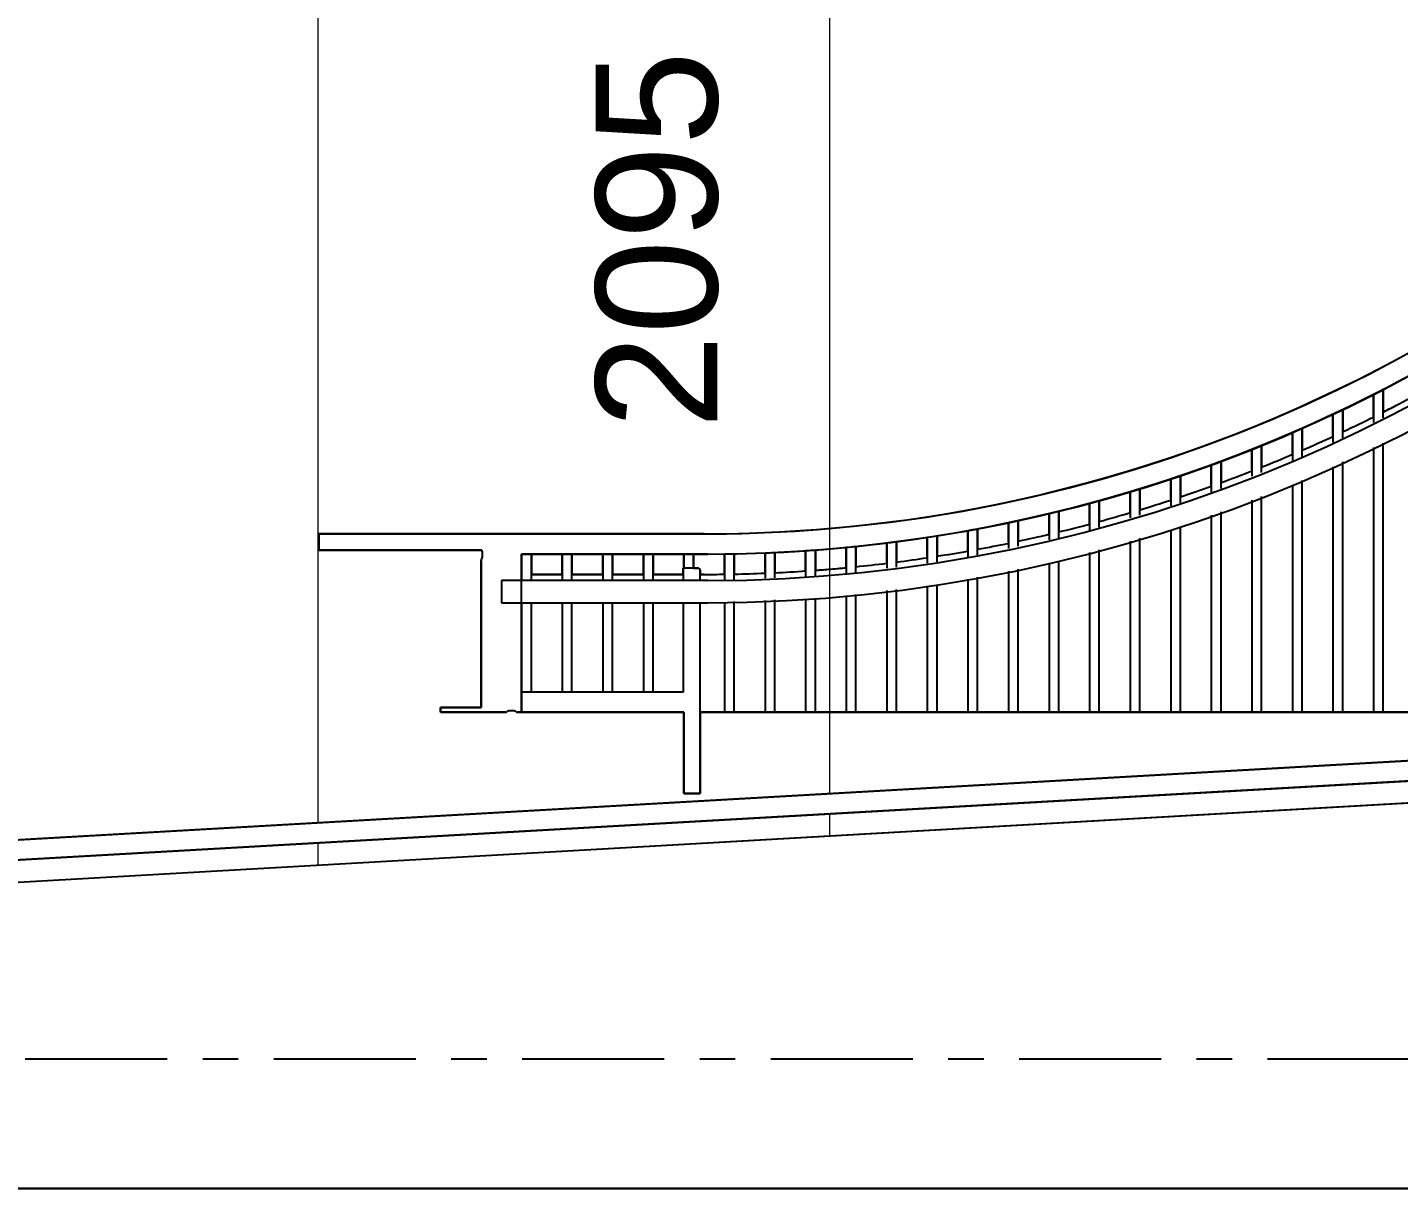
# Model space of a CAD drawing. Header units: millimetres. Extents: x -187664 to 435448, y -313239 to 299894.
# Drawn here: x 381488 to 383178, y 173093 to 174525 of the extents above; entities that cross this region are included whole.
import ezdxf
from ezdxf.enums import TextEntityAlignment as Align

# ---------------------------------------------------------------- set-up
doc = ezdxf.new("R2010")
doc.units = ezdxf.units.MM
doc.set_wipeout_variables(frame=1)
for name, pattern in [('CENTER', [2, 1.25, -0.25, 0.25, -0.25]), ('TA_GL_000.70000', [1.925, 0.7, -0.175, 0.175, -0.175, 0.7]), ('XKITLINE00', [0]), ('XKITLINE02', [4, 2, -2])]:
    doc.linetypes.add(name, pattern=pattern)
for name, color, linetype in [('000 - 0_SYM_DWG_GRIDLINE_MAIN_COLOR_251', 7, 'Continuous'), ('000 - EXISTING_CANOPY_MAIN_COLOR_1', 7, 'Continuous'), ('000 - EXISTING_CANOPY_MAIN_COLOR_251', 7, 'Continuous'), ('000 - EXISTING_CANOPY_WIPEOUT_', 7, 'Continuous'), ('000 - EXISTING_DIM_MAIN_COLOR_251', 7, 'Continuous'), ('000 - GRID', 7, 'CENTER')]:
    doc.layers.add(name, color=color, linetype=linetype)
for name, color, linetype, lineweight in [('A-GLAZ-CURT', 7, 'Continuous', 9), ('Bolt', 7, 'Continuous', 0), ('Part', 7, 'Continuous', 0), ('Z-DIMENSIONS', 7, 'Continuous', 0)]:
    doc.layers.add(name, color=color, linetype=linetype, lineweight=lineweight)
doc.styles.add('RomanS', font='arial.ttf', dxfattribs={"width": 0.8})
doc.styles.add('TA', font='', dxfattribs={"height": 4.5})
doc.styles.get('TA').set_extended_font_data('Cordia New')

# ---------------------------------------------------------------- blocks, each defined once
blk = doc.blocks.new('*A19811920')
at = {"layer": 'Bolt', "color": 7, "linetype": 'XKITLINE02', "lineweight": 0}
for p, q in [((617.901025, -27.580319), (618.283868, -27.560409)), ((617.961057, -27.514679), (618.03296, -27.51094)), ((618.032952, -27.51094), (618.084882, -27.50824)), ((617.967542, -27.639377), (618.039445, -27.635638)), ((618.039437, -27.635638), (618.091367, -27.632937)), ((617.921781, -27.979436), (618.304624, -27.959527)), ((617.981813, -27.913797), (618.053716, -27.910058)), ((618.053708, -27.910058), (618.105638, -27.907357)), ((617.988298, -28.038494), (618.060201, -28.034755)), ((618.060193, -28.034756), (618.112123, -28.032055))]:
    blk.add_line(p, q, dxfattribs=at)
blk = doc.blocks.new('*A19821921')
at = {"layer": 'Bolt', "color": 7, "linetype": 'XKITLINE02', "lineweight": 0}
for p, q in [((617.900636, -27.570223), (618.283478, -27.550293)), ((617.960791, -27.50701), (618.032694, -27.503267)), ((618.032686, -27.503267), (618.084615, -27.500564)), ((617.967029, -27.626848), (618.038932, -27.623105)), ((618.038924, -27.623105), (618.090854, -27.620402)), ((617.921431, -27.969682), (618.304272, -27.949752)), ((617.981586, -27.906469), (618.053489, -27.902726)), ((618.053481, -27.902727), (618.10541, -27.900023)), ((617.987824, -28.026307), (618.059727, -28.022564)), ((618.059719, -28.022564), (618.111649, -28.019861))]:
    blk.add_line(p, q, dxfattribs=at)
blk = doc.blocks.new('*A19831922')
at = {"layer": 'Part', "color": 7, "linetype": 'XKITLINE00', "lineweight": 0}
for p, q in [((618.609716, -27.052344), (618.010539, -27.083746)), ((618.010539, -27.083746), (618.010662, -27.086106)), ((618.60984, -27.054705), (618.609716, -27.052344))]:
    blk.add_line(p, q, dxfattribs=at)
blk = doc.blocks.new('*A19841923')
at = {"layer": 'Part', "color": 7, "linetype": 'XKITLINE00', "lineweight": 0}
for p, q in [((618.021019, -27.283577), (617.421842, -27.314978)), ((617.999361, -28.246029), (617.949118, -27.287345)), ((618.071262, -28.242261), (618.021019, -27.283577)), ((617.421842, -27.314978), (617.472084, -28.273663)), ((617.472084, -28.273663), (618.071262, -28.242261))]:
    blk.add_line(p, q, dxfattribs=at)
blk = doc.blocks.new('*A20161952')
at = {"layer": 'Part', "color": 7, "linetype": 'XKITLINE00', "lineweight": 0}
for p, q in [((608.503579, -27.584351), (636.311566, -26.126996)), ((608.509859, -27.704187), (636.311566, -26.247161))]:
    blk.add_line(p, q, dxfattribs=at)
blk = doc.blocks.new('*A20171953')
at = {"layer": 'Part', "color": 7, "linetype": 'XKITLINE00', "lineweight": 0}
for p, q in [((608.503579, -28.784351), (636.311567, -28.784351)), ((608.503579, -28.864351), (636.311567, -28.864351))]:
    blk.add_line(p, q, dxfattribs=at)
blk = doc.blocks.new('W-1-PP19-ST-ENT1-1_20260611-151415_ELEVATION_4_ST')
at = {"layer": '000 - EXISTING_DIM_MAIN_COLOR_251', "color": 7, "linetype": 'XKITLINE00', "lineweight": 0}
for p, q in [((-1937.7, 105750), (-1937.7, 109150)), ((-1307.1, 105750), (-1307.1, 107845))]:
    blk.add_line(p, q, dxfattribs=at)
at = {"layer": '000 - EXISTING_DIM_MAIN_COLOR_251', "color": 7, "linetype": 'CENTER', "ltscale": 30}
blk.add_line((8080.8, 105750), (-6745.8, 105750), dxfattribs=at)
at = {"layer": 'Z-DIMENSIONS', "color": 7, "linetype": 'XKITLINE00', "lineweight": 0}
for p, q in [((-2001.4, 105813.6), (-1874.1, 105686.4)), ((-1370.7, 105813.6), (-1243.4, 105686.4)), ((833, 105750), (-2189, 105750)), ((-125, 105750), (-1558.3, 105750))]:
    blk.add_line(p, q, dxfattribs=at)
at = {"layer": 'Z-DIMENSIONS', "color": 7}
for p in [(-1937.7, 105750), (-1307.1, 105750)]:
    blk.add_point(p, dxfattribs=at)
at = {"color": 7, "lineweight": 0, "xscale": 125, "yscale": 125, "zscale": 125}
for name in ['*A20161952', '*A19831922', '*A19841923', '*A19821921', '*A19811920', '*A20171953']:
    blk.add_blockref(name, (-78909.9, 109343), dxfattribs=at)
at = {"layer": '000 - EXISTING_DIM_MAIN_COLOR_251', "color": 7, "style": 'RomanS'}
blk.add_text('2095', height=150, rotation=90, dxfattribs=at).set_placement((-1445.8, 106526.8))
for tag, p in [('A', (0, 119772.4)), ('A1', (4058, 119772.4))]:
    blk.add_attdef(tag, text='', height=250, dxfattribs=at).set_placement(p, align=Align.MIDDLE_CENTER)
blk = doc.blocks.new('*U4942')
at = {"layer": '000 - 0_SYM_DWG_GRIDLINE_MAIN_COLOR_251', "color": 7, "linetype": 'ByBlock', "ltscale": 5}
blk.add_line((20, 0), (-200.56, 0), dxfattribs=at)
at = {"color": 7, "style": 'TA', "flags": 1}
blk.add_attdef('LOCATION', (6, -6), '', height=4.5, rotation=270, dxfattribs=at)
blk = doc.blocks.new('W-1-PP19-ST-ENT1-1_20260611-151514_ELEVATION_4_DIMS')
at = {"layer": '000 - GRID', "color": 7, "linetype": 'TA_GL_000.70000', "xscale": 50.00000000000004, "yscale": 50.00000000000004, "zscale": 50.00000000000004, "rotation": 180}
blk.add_blockref('*U4942', (-2830, 105750), dxfattribs=at)
blk = doc.blocks.new('DPA_CP_Entrance Canopy Lower - Depth 4200-V83-2150-01 ENTRANCE 1 ELEVATION 4')
at = {"layer": '000 - EXISTING_CANOPY_MAIN_COLOR_1', "color": 7}
for p, q in [((12652, 106137.3), (9286.9, 105946)), ((9286.9, 105946), (12652, 106137.3)), ((9288.2, 105921.1), (12652, 106112.3)), ((12652, 106112.3), (9288.2, 105921.1)), ((9396.5, 105900), (12653.1, 106085.7)), ((9337, 105846), (12652, 106034.8)), ((9337, 105846), (12652, 106034.8)), ((12652, 106034.8), (9337, 105846)), ((9017, 105695), (12652, 105695)), ((12652, 105695), (9337, 105695)), ((9337, 105695), (12652, 105695)), ((12652, 105695), (9337, 105695)), ((9337, 105695), (12652, 105695)), ((12516, 105600), (9042, 105600)), ((12652, 105575), (8992, 105575)), ((8992, 105575), (12652, 105575)), ((8937, 105550), (12652, 105550)), ((12652, 105550), (8937, 105550))]:
    blk.add_line(p, q, dxfattribs=at)
at = {"color": 7}
blk.add_wipeout([(8937, 105550), (8937, 105570), (8987, 105570), (8987, 105610), (8987, 105750), (8737, 105750), (8737, 105770), (9017, 105770), (9017, 105780), (8987, 105780), (8987, 105900), (9077, 105900), (9077, 105750), (9082, 105750), (9312, 105750), (9312, 105900), (9337, 105900), (9396.5, 105900), (12652, 106085.7), (12652, 106112.3), (9288.2, 105921.1), (9286.9, 105946), (12652, 106137.3), (12652, 105550)], dxfattribs=at).dxf.layer = '000 - EXISTING_CANOPY_WIPEOUT_'
at = {"layer": '000 - EXISTING_CANOPY_MAIN_COLOR_1', "color": 7}
blk.add_lwpolyline([(8937, 105550), (8937, 105570), (8987, 105570), (8987, 105610), (8987, 105750), (8737, 105750), (8737, 105770), (9017, 105770), (9017, 105780), (8987, 105780), (8987, 105900), (9077, 105900), (9077, 105750), (9082, 105750), (9312, 105750), (9312, 105900), (9337, 105900), (9396.5, 105900), (12652, 106085.7), (12652, 106112.3), (9288.2, 105921.1), (9286.9, 105946), (12652, 106137.3), (12652, 105550)], close=True, dxfattribs=at)
blk = doc.blocks.new('A$Ca94a9856')
at = {"layer": '000 - EXISTING_CANOPY_MAIN_COLOR_251', "color": 7}
for p, q in [((-1083, 985.6), (-1083, 959)), ((-1083, 950.5), (-1083, 985.6)), ((-1095, 953.2), (-1095, 979.4)), ((-1095, 979.4), (-1095, 944.6)), ((-1145, 928.9), (-1145, 955)), ((-1145, 955), (-1145, 920)), ((-1133, 960.7), (-1133, 934.6)), ((-1133, 925.9), (-1133, 960.7)), ((-1195, 906.1), (-1195, 932.5)), ((-1195, 932.5), (-1195, 897.9)), ((-1183, 937.8), (-1183, 910.7)), ((-1183, 902.6), (-1183, 937.8)), ((-1233, 916.6), (-1233, 891.2)), ((-1233, 883), (-1233, 916.6)), ((-1095, 913.7), (-1095, 587.3)), ((-1083, 587.3), (-1083, 919.2)), ((-1283, 897.1), (-1283, 871.7)), ((-1283, 863.3), (-1283, 897.1)), ((-1245, 886.6), (-1245, 911.7)), ((-1245, 911.7), (-1245, 878.3)), ((-1133, 587.3), (-1133, 896.1)), ((-1333, 879.3), (-1333, 853.5)), ((-1333, 845.5), (-1333, 879.3)), ((-1295, 867), (-1295, 892.7)), ((-1295, 892.7), (-1295, 858.6)), ((-1145, 889.8), (-1145, 587.3)), ((-1383, 863.1), (-1383, 838.6)), ((-1383, 830.5), (-1383, 863.1)), ((-1345, 850.7), (-1345, 875.3)), ((-1345, 875.3), (-1345, 841.9)), ((-1195, 867.3), (-1195, 587.3)), ((-1183, 587.3), (-1183, 872.9)), ((-1445, 820.1), (-1445, 845.2)), ((-1445, 845.2), (-1445, 812)), ((-1433, 848.5), (-1433, 823.7)), ((-1433, 815.6), (-1433, 848.5)), ((-1395, 835), (-1395, 859.5)), ((-1395, 859.5), (-1395, 826.9)), ((-1245, 848.7), (-1245, 587.3)), ((-1233, 587.3), (-1233, 853.2)), ((-1495, 807.8), (-1495, 832.5)), ((-1495, 832.5), (-1495, 800)), ((-1483, 835.4), (-1483, 810.3)), ((-1483, 802.6), (-1483, 835.4)), ((-1295, 830.2), (-1295, 587.3)), ((-1283, 587.3), (-1283, 834.6)), ((-1595, 786.9), (-1595, 811.5)), ((-1595, 811.5), (-1595, 778.8)), ((-1583, 813.7), (-1583, 789.4)), ((-1583, 781.4), (-1583, 813.7)), ((-1545, 797.3), (-1545, 821.3)), ((-1545, 821.3), (-1545, 789.4)), ((-1533, 823.8), (-1533, 799.9)), ((-1533, 792), (-1533, 823.8)), ((-1345, 811.6), (-1345, 587.3)), ((-1333, 587.3), (-1333, 816.1)), ((-2395, 807.3), (-1920, 807.3)), ((-2395, 787.3), (-2395, 807.3)), ((-2395, 807.3), (-2395, 787.3)), ((-1920, 807.3), (-2395, 807.3)), ((-2395, 807.3), (-1920, 807.3)), ((-2395, 787.3), (-2395, 807.3)), ((-2395, 807.3), (-2395, 787.3)), ((-1920, 807.3), (-2395, 807.3)), ((-1695, 772.6), (-1695, 796.2)), ((-1695, 796.2), (-1695, 764.8)), ((-1683, 797.8), (-1683, 774.1)), ((-1683, 766.4), (-1683, 797.8)), ((-1645, 778.9), (-1645, 803.2)), ((-1645, 803.2), (-1645, 771.2)), ((-1633, 805), (-1633, 780.4)), ((-1633, 772.7), (-1633, 805)), ((-1395, 798.4), (-1395, 587.3)), ((-1383, 587.3), (-1383, 801.8)), ((-2194.1, 787.3), (-2395, 787.3)), ((-2395, 787.3), (-2194.1, 787.3)), ((-2194.1, 787.3), (-2395, 787.3)), ((-2395, 787.3), (-2194.1, 787.3)), ((-1915.5, 782.3), (-2145, 782.3)), ((-2145, 782.3), (-2145, 749.6)), ((-2145, 587.3), (-2145, 782.3)), ((-2145, 782.3), (-1915.5, 782.3)), ((-2145, 782.3), (-2133, 782.3)), ((-2145, 749.6), (-2145, 782.3)), ((-2145, 782.3), (-2145, 749.6)), ((-2133, 782.3), (-2145, 782.3)), ((-1915.5, 782.3), (-2145, 782.3)), ((-2145, 782.3), (-1915.5, 782.3)), ((-2133, 782.3), (-2133, 757.3)), ((-2133, 749.6), (-2133, 782.3)), ((-2095, 757.3), (-2095, 782.3)), ((-2095, 782.3), (-2083, 782.3)), ((-2083, 782.3), (-2095, 782.3)), ((-2095, 782.3), (-2095, 749.6)), ((-2083, 782.3), (-2083, 757.3)), ((-2083, 749.6), (-2083, 782.3)), ((-2045, 757.3), (-2045, 782.3)), ((-2045, 782.3), (-2033, 782.3)), ((-2033, 782.3), (-2045, 782.3)), ((-2045, 782.3), (-2045, 749.6)), ((-2033, 782.3), (-2033, 757.3)), ((-2033, 749.6), (-2033, 782.3)), ((-1995, 757.3), (-1995, 782.3)), ((-1995, 782.3), (-1983, 782.3)), ((-1983, 782.3), (-1995, 782.3)), ((-1995, 782.3), (-1995, 749.6)), ((-1983, 782.3), (-1983, 757.3)), ((-1983, 749.6), (-1983, 782.3)), ((-1945, 764.7), (-1945, 782.3)), ((-1945, 782.3), (-1933, 782.3)), ((-1933, 782.3), (-1945, 782.3)), ((-1945, 782.3), (-1945, 764.7)), ((-1933, 782.3), (-1933, 764.8)), ((-1933, 764.8), (-1933, 782.3)), ((-1895, 758.4), (-1895, 782.5)), ((-1895, 782.5), (-1895, 750.5)), ((-1883, 782.7), (-1883, 758.9)), ((-1883, 751), (-1883, 782.7)), ((-1845, 760.4), (-1845, 783.9)), ((-1845, 783.9), (-1845, 752.7)), ((-1833, 784.4), (-1833, 760.9)), ((-1833, 753.2), (-1833, 784.4)), ((-1795, 762.5), (-1795, 786.6)), ((-1795, 786.6), (-1795, 754.9)), ((-1783, 787.5), (-1783, 763)), ((-1783, 755.4), (-1783, 787.5)), ((-1745, 766.4), (-1745, 790.7)), ((-1745, 790.7), (-1745, 758.5)), ((-1733, 791.9), (-1733, 767.9)), ((-1733, 760), (-1733, 791.9)), ((-1445, 784.2), (-1445, 587.3)), ((-1433, 587.3), (-1433, 787.6)), ((-2195, 593.3), (-2195, 774.3)), ((-2195, 774.3), (-2195, 593.3)), ((-2195, 593.3), (-2195, 774.3)), ((-2195, 774.3), (-2195, 593.3)), ((-1946, 757.3), (-1946, 764.8)), ((-1927, 764.8), (-1946, 764.8)), ((-1946, 764.8), (-1946, 749.6)), ((-1933, 764.8), (-1927, 764.8)), ((-1925, 762.8), (-1925, 757.3)), ((-1925, 749.6), (-1925, 762.8)), ((-1545, 761.5), (-1545, 587.3)), ((-1533, 587.3), (-1533, 763.9)), ((-1495, 771.5), (-1495, 587.3)), ((-1483, 587.3), (-1483, 773.9)), ((-1915.4, 749.6), (-2170, 749.6)), ((-2170, 749.6), (-2170, 722.3)), ((-2145, 749.6), (-2145, 757.3)), ((-2145, 757.3), (-2145, 749.6)), ((-2145, 749.6), (-2145, 757.3)), ((-2145, 757.3), (-2145, 749.6)), ((-2145, 749.6), (-2145, 757.3)), ((-2145, 757.3), (-2145, 749.6)), ((-2133, 757.3), (-2095, 757.3)), ((-2095, 757.3), (-2133, 757.3)), ((-2133, 757.3), (-2095, 757.3)), ((-2095, 757.3), (-2133, 757.3)), ((-2133, 757.3), (-2095, 757.3)), ((-2095, 757.3), (-2133, 757.3)), ((-2083, 757.3), (-2045, 757.3)), ((-2045, 757.3), (-2083, 757.3)), ((-2083, 757.3), (-2045, 757.3)), ((-2045, 757.3), (-2083, 757.3)), ((-2083, 757.3), (-2045, 757.3)), ((-2045, 757.3), (-2083, 757.3)), ((-2033, 757.3), (-1995, 757.3)), ((-1995, 757.3), (-2033, 757.3)), ((-2033, 757.3), (-1995, 757.3)), ((-1995, 757.3), (-2033, 757.3)), ((-2033, 757.3), (-1995, 757.3)), ((-1995, 757.3), (-2033, 757.3)), ((-1983, 757.3), (-1946, 757.3)), ((-1946, 757.3), (-1983, 757.3)), ((-1983, 757.3), (-1946, 757.3)), ((-1946, 757.3), (-1983, 757.3)), ((-1983, 757.3), (-1946, 757.3)), ((-1946, 757.3), (-1983, 757.3)), ((-1925, 757.3), (-1920, 757.3)), ((-1920, 757.3), (-1925, 757.3)), ((-1925, 757.3), (-1920, 757.3)), ((-1920, 757.3), (-1925, 757.3)), ((-1925, 757.3), (-1920, 757.3)), ((-1920, 757.3), (-1925, 757.3)), ((-1633, 587.3), (-1633, 744.7)), ((-1595, 751.4), (-1595, 587.3)), ((-1583, 587.3), (-1583, 753.8)), ((-1795, 727.3), (-1795, 587.3)), ((-1783, 587.3), (-1783, 727.8)), ((-1745, 731.2), (-1745, 587.3)), ((-1733, 587.3), (-1733, 732.7)), ((-1695, 737.3), (-1695, 587.3)), ((-1683, 587.3), (-1683, 738.7)), ((-1645, 743.3), (-1645, 587.3)), ((-2170, 722.3), (-1915.4, 722.3)), ((-2145, 612.3), (-2145, 722.3)), ((-2145, 722.3), (-2145, 612.3)), ((-2145, 722.3), (-2145, 587.3)), ((-2145, 612.3), (-2145, 722.3)), ((-2145, 722.3), (-2145, 612.3)), ((-2145, 656.3), (-2145, 722.3)), ((-2145, 722.3), (-2145, 656.3)), ((-2145, 656.3), (-2145, 722.3)), ((-2145, 722.3), (-2145, 656.3)), ((-2133, 612.3), (-2133, 722.3)), ((-2095, 722.3), (-2095, 612.3)), ((-2083, 612.3), (-2083, 722.3)), ((-2045, 722.3), (-2045, 612.3)), ((-2033, 612.3), (-2033, 722.3)), ((-1995, 722.3), (-1995, 612.3)), ((-1983, 612.3), (-1983, 722.3)), ((-1946, 722.3), (-1946, 612.3)), ((-1925, 487.3), (-1925, 722.3)), ((-1895, 723.2), (-1895, 587.3)), ((-1883, 587.3), (-1883, 723.7)), ((-1845, 725.3), (-1845, 587.3)), ((-1833, 587.3), (-1833, 725.8)), ((-1946, 612.3), (-2145, 612.3)), ((-2245, 587.3), (-2245, 593.3)), ((-2245, 593.3), (-2195, 593.3)), ((-2195, 593.3), (-2245, 593.3)), ((-2245, 593.3), (-2245, 587.3)), ((-2245, 587.3), (-2245, 593.3)), ((-2245, 593.3), (-2195, 593.3)), ((-2195, 593.3), (-2245, 593.3)), ((-2245, 593.3), (-2245, 587.3)), ((-2164.5, 587.3), (-2245, 587.3)), ((-2245, 587.3), (-2164.5, 587.3)), ((-2164.5, 587.3), (-2245, 587.3)), ((-2245, 587.3), (-2164.5, 587.3)), ((-2145, 587.3), (-2150.5, 587.3)), ((-2150.5, 587.3), (-2145, 587.3)), ((-1945, 587.3), (-2150.5, 587.3)), ((-2150.5, 587.3), (-1945, 587.3)), ((-1945, 587.3), (-2145, 587.3)), ((-2145, 587.3), (-1945, 587.3)), ((-2133, 587.3), (-2145, 587.3)), ((-2145, 587.3), (-2133, 587.3)), ((-2083, 587.3), (-2095, 587.3)), ((-2095, 587.3), (-2083, 587.3)), ((-2033, 587.3), (-2045, 587.3)), ((-2045, 587.3), (-2033, 587.3)), ((-1983, 587.3), (-1995, 587.3)), ((-1995, 587.3), (-1983, 587.3)), ((-1945, 487.3), (-1945, 587.3)), ((-1945, 587.3), (-1945, 487.3)), ((55, 587.3), (-1925, 587.3)), ((-1925, 587.3), (55, 587.3)), ((-1925, 587.3), (-1925, 487.3)), ((-1883, 587.3), (-1895, 587.3)), ((-1895, 587.3), (-1883, 587.3)), ((-1833, 587.3), (-1845, 587.3)), ((-1845, 587.3), (-1833, 587.3)), ((-1783, 587.3), (-1795, 587.3)), ((-1795, 587.3), (-1783, 587.3)), ((-1733, 587.3), (-1745, 587.3)), ((-1745, 587.3), (-1733, 587.3)), ((-1683, 587.3), (-1695, 587.3)), ((-1695, 587.3), (-1683, 587.3)), ((-1633, 587.3), (-1645, 587.3)), ((-1645, 587.3), (-1633, 587.3)), ((-1583, 587.3), (-1595, 587.3)), ((-1595, 587.3), (-1583, 587.3)), ((-1533, 587.3), (-1545, 587.3)), ((-1545, 587.3), (-1533, 587.3)), ((-1483, 587.3), (-1495, 587.3)), ((-1495, 587.3), (-1483, 587.3)), ((-1433, 587.3), (-1445, 587.3)), ((-1445, 587.3), (-1433, 587.3)), ((-1383, 587.3), (-1395, 587.3)), ((-1395, 587.3), (-1383, 587.3)), ((-1333, 587.3), (-1345, 587.3)), ((-1345, 587.3), (-1333, 587.3)), ((-1283, 587.3), (-1295, 587.3)), ((-1295, 587.3), (-1283, 587.3)), ((-1233, 587.3), (-1245, 587.3)), ((-1245, 587.3), (-1233, 587.3)), ((-1183, 587.3), (-1195, 587.3)), ((-1195, 587.3), (-1183, 587.3)), ((-1133, 587.3), (-1145, 587.3)), ((-1145, 587.3), (-1133, 587.3)), ((-1083, 587.3), (-1095, 587.3)), ((-1095, 587.3), (-1083, 587.3)), ((-1925, 487.3), (-1945, 487.3)), ((-1945, 487.3), (-1925, 487.3))]:
    blk.add_line(p, q, dxfattribs=at)
for centre, radius, start, end in [((-1920, 2607.3), 1800, 270, 0), ((-1920, 2607.3), 1825, 270.1424, 0), ((-1920, 2607.3), 1885, 270.1401, 0), ((-1920, 2607.3), 1857.7, 270.1411, 0), ((-1920, 2607.3), 1825, 270.1424, 340.0277), ((-1920, 2607.3), 1825, 270.1424, 340.0277), ((-1920, 2607.3), 1825, 293.8186, 326.8885), ((-1920, 2607.3), 1800, 270, 298.3812), ((-1920, 2607.3), 1800, 270, 298.3812), ((-1920, 2607.3), 1800, 270, 298.3812), ((-1920, 2607.3), 1825, 296.8754, 297.2985), ((-1920, 2607.3), 1825, 296.8754, 297.2985), ((-1920, 2607.3), 1850, 296.9207, 298.2311), ((-1920, 2607.3), 1850, 296.9207, 297.5527), ((-1920, 2607.3), 1850, 296.9207, 297.5527), ((-1920, 2607.3), 1850, 296.9207, 297.5527), ((-1920, 2607.3), 1850, 296.9207, 297.5527), ((-1920, 2607.3), 1850, 296.9207, 297.5527), ((-1920, 2607.3), 1825, 295.1288, 295.5456), ((-1920, 2607.3), 1825, 295.1288, 295.5456), ((-1920, 2607.3), 1850, 295.1966, 296.5069), ((-1920, 2607.3), 1850, 295.1966, 296.5069), ((-1920, 2607.3), 1850, 295.1966, 296.5069), ((-1920, 2607.3), 1850, 295.1966, 296.5069), ((-1920, 2607.3), 1850, 295.1966, 296.5069), ((-1920, 2607.3), 1850, 295.1966, 296.5069), ((-1920, 2607.3), 1825, 270.1424, 293.7891), ((-1920, 2607.3), 1825, 293.4068, 293.818), ((-1920, 2607.3), 1825, 293.4068, 293.818), ((-1920, 2607.3), 1825, 291.707, 292.113), ((-1920, 2607.3), 1825, 291.707, 292.113), ((-1920, 2607.3), 1850, 293.48, 294.7828), ((-1920, 2607.3), 1850, 293.48, 294.7828), ((-1920, 2607.3), 1850, 293.48, 294.7828), ((-1920, 2607.3), 1850, 293.48, 294.7828), ((-1920, 2607.3), 1850, 293.48, 294.7828), ((-1920, 2607.3), 1850, 293.48, 294.7828), ((-1920, 2607.3), 1825, 290.027, 290.4285), ((-1920, 2607.3), 1825, 290.027, 290.4285), ((-1920, 2607.3), 1850, 291.8172, 293.0809), ((-1920, 2607.3), 1850, 291.8172, 293.0809), ((-1920, 2607.3), 1850, 291.8172, 293.0809), ((-1920, 2607.3), 1850, 291.8172, 293.0809), ((-1920, 2607.3), 1850, 291.8172, 293.0809), ((-1920, 2607.3), 1850, 291.8172, 293.0809), ((-1920, 2607.3), 1825, 288.3648, 288.7622), ((-1920, 2607.3), 1825, 288.3648, 288.7622), ((-1920, 2607.3), 1850, 290.1545, 291.4182), ((-1920, 2607.3), 1850, 290.1545, 291.4182), ((-1920, 2607.3), 1850, 290.1545, 291.4182), ((-1920, 2607.3), 1850, 290.1545, 291.4182), ((-1920, 2607.3), 1850, 290.1545, 291.4182), ((-1920, 2607.3), 1850, 290.1545, 291.4182), ((-1920, 2607.3), 1825, 286.7184, 287.1122), ((-1920, 2607.3), 1825, 286.7184, 287.1122), ((-1920, 2607.3), 1850, 288.5045, 289.7555), ((-1920, 2607.3), 1850, 288.5045, 289.7555), ((-1920, 2607.3), 1850, 288.5045, 289.7555), ((-1920, 2607.3), 1850, 288.5045, 289.7555), ((-1920, 2607.3), 1850, 288.5045, 289.7555), ((-1920, 2607.3), 1850, 288.5045, 289.7555), ((-1920, 2607.3), 1825, 285.0861, 285.4767), ((-1920, 2607.3), 1825, 285.0861, 285.4767), ((-1920, 2607.3), 1850, 286.8884, 288.1167), ((-1920, 2607.3), 1850, 286.8884, 288.1167), ((-1920, 2607.3), 1850, 286.8884, 288.1167), ((-1920, 2607.3), 1850, 286.8884, 288.1167), ((-1920, 2607.3), 1850, 286.8884, 288.1167), ((-1920, 2607.3), 1850, 286.8884, 288.1167), ((-1920, 2607.3), 1825, 283.4663, 283.854), ((-1920, 2607.3), 1825, 283.4663, 283.854), ((-1920, 2607.3), 1850, 285.2722, 286.5005), ((-1920, 2607.3), 1850, 285.2722, 286.5005), ((-1920, 2607.3), 1850, 285.2722, 286.5005), ((-1920, 2607.3), 1850, 285.2722, 286.5005), ((-1920, 2607.3), 1850, 285.2722, 286.5005), ((-1920, 2607.3), 1850, 285.2722, 286.5005), ((-1920, 2607.3), 1825, 280.2579, 280.641), ((-1920, 2607.3), 1825, 280.2804, 280.641), ((-1920, 2607.3), 1825, 281.8574, 282.2426), ((-1920, 2607.3), 1825, 281.8574, 282.2426), ((-1920, 2607.3), 1850, 283.6676, 284.8843), ((-1920, 2607.3), 1850, 283.6676, 284.8843), ((-1920, 2607.3), 1850, 283.6676, 284.8843), ((-1920, 2607.3), 1850, 283.6676, 284.8843), ((-1920, 2607.3), 1850, 283.6676, 284.8843), ((-1920, 2607.3), 1850, 283.6676, 284.8843), ((-1920, 2607.3), 1825, 277.0817, 277.4615), ((-1920, 2607.3), 1825, 277.0817, 277.2694), ((-1920, 2607.3), 1825, 277.2716, 277.4615), ((-1920, 2607.3), 1825, 278.6664, 279.0477), ((-1920, 2607.3), 1825, 278.6664, 279.0477), ((-1920, 2607.3), 1850, 280.5022, 281.7051), ((-1920, 2607.3), 1850, 280.5022, 281.7051), ((-1920, 2607.3), 1850, 280.5022, 281.7051), ((-1920, 2607.3), 1850, 280.5022, 281.7051), ((-1920, 2607.3), 1850, 280.5022, 281.7051), ((-1920, 2607.3), 1850, 280.5022, 281.7051), ((-1920, 2607.3), 1850, 282.0879, 283.2877), ((-1920, 2607.3), 1850, 282.0879, 283.2877), ((-1920, 2607.3), 1850, 282.0879, 283.2877), ((-1920, 2607.3), 1850, 282.0879, 283.2877), ((-1920, 2607.3), 1850, 282.0879, 283.2877), ((-1920, 2607.3), 1850, 282.0879, 283.2877), ((-2209.5, 782), 16.3, 340.2412, 19.0992), ((-2209.5, 782), 16.3, 340.2412, 19.0992), ((-2209.5, 782), 16.3, 340.2412, 19.0992), ((-2209.5, 782), 16.3, 340.2412, 19.0992), ((-1920, 2607.3), 1825, 270.7847, 271.1615), ((-1920, 2607.3), 1825, 270.7847, 271.1615), ((-1920, 2607.3), 1825, 272.3551, 272.7322), ((-1920, 2607.3), 1825, 272.3551, 272.7322), ((-1920, 2607.3), 1825, 273.9273, 274.305), ((-1920, 2607.3), 1825, 273.9273, 274.305), ((-1920, 2607.3), 1825, 275.5024, 275.881), ((-1920, 2607.3), 1825, 275.5024, 275.881), ((-1920, 2607.3), 1850, 277.3662, 278.5525), ((-1920, 2607.3), 1850, 277.3662, 278.5525), ((-1920, 2607.3), 1850, 277.3662, 278.5525), ((-1920, 2607.3), 1850, 277.3662, 278.5525), ((-1920, 2607.3), 1850, 277.3662, 278.5525), ((-1920, 2607.3), 1850, 277.3662, 278.5525), ((-1920, 2607.3), 1850, 278.9272, 280.1224), ((-1920, 2607.3), 1850, 278.9272, 280.1224), ((-1920, 2607.3), 1850, 278.9272, 280.1224), ((-1920, 2607.3), 1850, 278.9272, 280.1224), ((-1920, 2607.3), 1850, 278.9272, 280.1224), ((-1920, 2607.3), 1850, 278.9272, 280.1224), ((-2192, 774.3), 3, 135, 180), ((-1927, 762.8), 2, 0, 90), ((-1927, 762.8), 2, 30, 60), ((-1920, 2607.3), 1850, 272.6973, 273.8756), ((-1920, 2607.3), 1850, 272.6973, 273.8756), ((-1920, 2607.3), 1850, 272.6973, 273.8756), ((-1920, 2607.3), 1850, 272.6973, 273.8756), ((-1920, 2607.3), 1850, 272.6973, 273.8756), ((-1920, 2607.3), 1850, 272.6973, 273.8756), ((-1920, 2607.3), 1850, 274.2476, 275.4306), ((-1920, 2607.3), 1850, 274.2476, 274.7368), ((-1920, 2607.3), 1850, 274.2476, 274.7368), ((-1920, 2607.3), 1850, 274.2476, 274.7368), ((-1920, 2607.3), 1850, 274.2476, 274.7368), ((-1920, 2607.3), 1850, 274.2476, 274.7368), ((-1920, 2607.3), 1850, 274.7391, 275.4306), ((-1920, 2607.3), 1850, 274.7391, 275.4306), ((-1920, 2607.3), 1850, 274.7391, 275.4306), ((-1920, 2607.3), 1850, 274.7391, 275.4306), ((-1920, 2607.3), 1850, 274.7391, 275.4306), ((-1920, 2607.3), 1850, 275.8052, 276.9916), ((-1920, 2607.3), 1850, 275.8052, 276.9916), ((-1920, 2607.3), 1850, 275.8052, 276.9916), ((-1920, 2607.3), 1850, 275.8052, 276.9916), ((-1920, 2607.3), 1850, 275.8052, 276.9916), ((-1920, 2607.3), 1850, 275.8052, 276.9916), ((-1920, 2607.3), 1850, 270, 270.775), ((-1920, 2607.3), 1850, 270, 270.775), ((-1920, 2607.3), 1850, 270, 270.775), ((-1920, 2607.3), 1850, 270, 270.775), ((-1920, 2607.3), 1850, 270, 270.775), ((-1920, 2607.3), 1850, 270, 270.775), ((-1920, 2607.3), 1850, 271.147, 272.3181), ((-1920, 2607.3), 1850, 271.147, 272.3181), ((-1920, 2607.3), 1850, 271.147, 272.3181), ((-1920, 2607.3), 1850, 271.147, 272.3181), ((-1920, 2607.3), 1850, 271.147, 272.3181), ((-1920, 2607.3), 1850, 271.147, 272.3181), ((-2164.5, 589.3), 2, 270, 322.38), ((-2157.5, 574.7), 14.5, 68.229, 112.0886), ((-2157.5, 574.7), 14.5, 68.229, 112.0886), ((-2157.5, 574.7), 14.5, 68.229, 112.0886), ((-2157.5, 574.7), 14.5, 68.229, 112.0886), ((-2150.5, 589.3), 2, 216.5443, 270), ((-2150.5, 589.3), 2, 216.5443, 270), ((-2150.5, 589.3), 2, 216.5443, 270)]:
    blk.add_arc(centre, radius, start, end, dxfattribs=at)
blk = doc.blocks.new('C-1-PP19-AR-2150-01-D_20260611-152656_ELEVATION_4_EX_CANOPY')
at = {"layer": 'A-GLAZ-CURT', "color": 7}
blk.add_blockref('DPA_CP_Entrance Canopy Lower - Depth 4200-V83-2150-01 ENTRANCE 1 ELEVATION 4', (-12194, 0), dxfattribs=at)
at = {"color": 7}
blk.add_blockref('A$Ca94a9856', (458, 105550), dxfattribs=at)

msp = doc.modelspace()

# ---------------------------------------------------------------- block references
at = {"color": 7}
msp.add_blockref('W-1-PP19-ST-ENT1-1_20260611-151415_ELEVATION_4_ST', (383783.906, 67502.983), dxfattribs=at)

# ---------------------------------------------------------------- next in the draw order: block references
msp.add_blockref('C-1-PP19-AR-2150-01-D_20260611-152656_ELEVATION_4_EX_CANOPY', (383783.906, 67542.985), dxfattribs=at)

# ---------------------------------------------------------------- next in the draw order: block references
msp.add_blockref('W-1-PP19-ST-ENT1-1_20260611-151514_ELEVATION_4_DIMS', (383783.906, 67502.983), dxfattribs=at)

doc.saveas('drawing.dxf')
